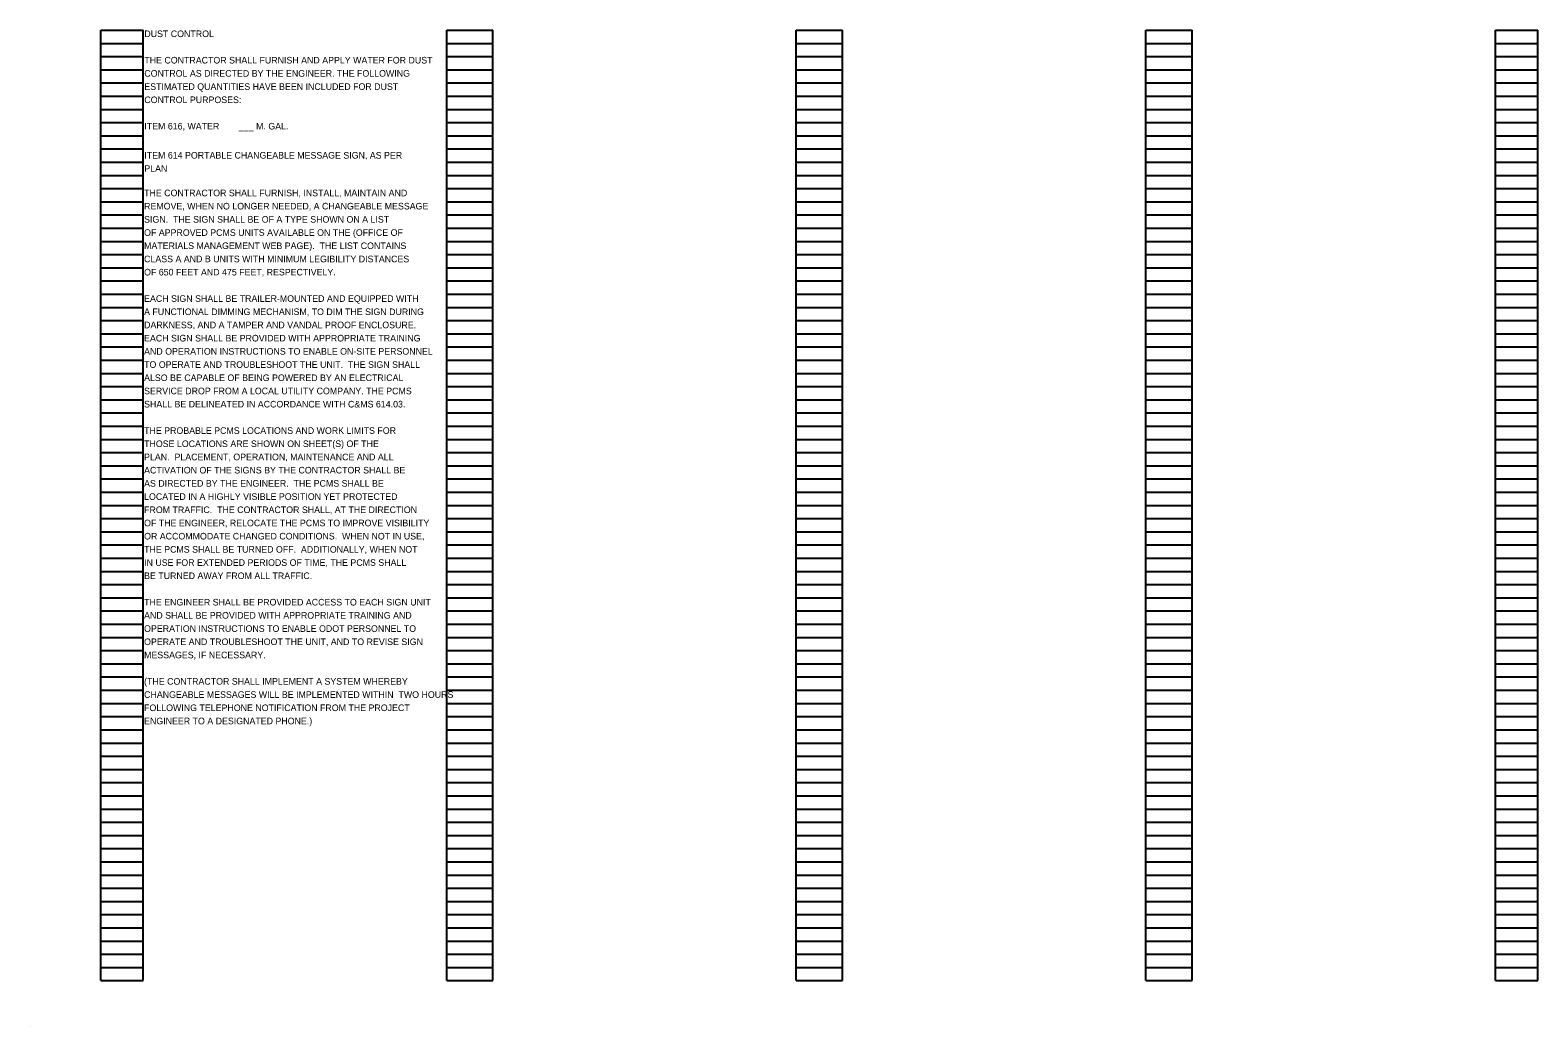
# Model space of a CAD drawing. Extents: x -48 to 34, y -14.2 to 36.1.
# Drawn here: x -40.27 to -8.27, y 14.99 to 36.13 of the extents above; entities that cross this region are included whole.
import ezdxf

# ---------------------------------------------------------------- set-up
doc = ezdxf.new("R2010")
doc.units = 0
for name, color, linetype in [('SH_Data', 7, 'Continuous'), ('SH_Text', 7, 'Continuous'), ('TX_P_Misc', 7, 'Continuous')]:
    doc.layers.add(name, color=color, linetype=linetype)

msp = doc.modelspace()

# ---------------------------------------------------------------- linework, layer by layer
at = {"layer": 'SH_Data'}
for p, q in [((-38.774, 15.972), (-38.774, 36.132)), ((-38.774, 36.132), (-37.874, 36.132)), ((-38.774, 35.852), (-37.874, 35.852)), ((-37.874, 15.972), (-37.874, 36.132)), ((-31.434, 15.972), (-31.434, 36.132)), ((-31.434, 36.132), (-30.454, 36.132)), ((-31.434, 35.852), (-30.454, 35.852)), ((-30.454, 15.972), (-30.454, 36.132)), ((-24.014, 15.972), (-24.014, 36.132)), ((-24.014, 36.132), (-23.034, 36.132)), ((-24.014, 35.852), (-23.034, 35.852)), ((-23.034, 15.972), (-23.034, 36.132)), ((-16.594, 15.972), (-16.594, 36.132)), ((-16.594, 36.132), (-15.614, 36.132)), ((-16.594, 35.852), (-15.614, 35.852)), ((-15.614, 15.972), (-15.614, 36.132)), ((-9.174, 15.972), (-9.174, 36.132)), ((-9.174, 36.132), (-8.274, 36.132)), ((-9.174, 35.852), (-8.274, 35.852)), ((-8.274, 15.972), (-8.274, 36.132)), ((-38.774, 35.572), (-37.874, 35.572)), ((-31.434, 35.572), (-30.454, 35.572)), ((-24.014, 35.572), (-23.034, 35.572)), ((-16.594, 35.572), (-15.614, 35.572)), ((-9.174, 35.572), (-8.274, 35.572)), ((-38.774, 35.292), (-37.874, 35.292)), ((-31.434, 35.292), (-30.454, 35.292)), ((-24.014, 35.292), (-23.034, 35.292)), ((-16.594, 35.292), (-15.614, 35.292)), ((-9.174, 35.292), (-8.274, 35.292)), ((-38.774, 35.012), (-37.874, 35.012)), ((-31.434, 35.012), (-30.454, 35.012)), ((-24.014, 35.012), (-23.034, 35.012)), ((-16.594, 35.012), (-15.614, 35.012)), ((-9.174, 35.012), (-8.274, 35.012)), ((-38.774, 34.732), (-37.874, 34.732)), ((-31.434, 34.732), (-30.454, 34.732)), ((-24.014, 34.732), (-23.034, 34.732)), ((-16.594, 34.732), (-15.614, 34.732)), ((-9.174, 34.732), (-8.274, 34.732)), ((-38.774, 34.452), (-37.874, 34.452)), ((-31.434, 34.452), (-30.454, 34.452)), ((-24.014, 34.452), (-23.034, 34.452)), ((-16.594, 34.452), (-15.614, 34.452)), ((-9.174, 34.452), (-8.274, 34.452)), ((-38.774, 34.172), (-37.874, 34.172)), ((-31.434, 34.172), (-30.454, 34.172)), ((-24.014, 34.172), (-23.034, 34.172)), ((-16.594, 34.172), (-15.614, 34.172)), ((-9.174, 34.172), (-8.274, 34.172)), ((-38.774, 33.892), (-37.874, 33.892)), ((-38.774, 33.612), (-37.874, 33.612)), ((-31.434, 33.892), (-30.454, 33.892)), ((-31.434, 33.612), (-30.454, 33.612)), ((-24.014, 33.892), (-23.034, 33.892)), ((-24.014, 33.612), (-23.034, 33.612)), ((-16.594, 33.892), (-15.614, 33.892)), ((-16.594, 33.612), (-15.614, 33.612)), ((-9.174, 33.892), (-8.274, 33.892)), ((-9.174, 33.612), (-8.274, 33.612)), ((-38.774, 33.332), (-37.874, 33.332)), ((-31.434, 33.332), (-30.454, 33.332)), ((-24.014, 33.332), (-23.034, 33.332)), ((-16.594, 33.332), (-15.614, 33.332)), ((-9.174, 33.332), (-8.274, 33.332)), ((-38.774, 33.052), (-37.874, 33.052)), ((-31.434, 33.052), (-30.454, 33.052)), ((-24.014, 33.052), (-23.034, 33.052)), ((-16.594, 33.052), (-15.614, 33.052)), ((-9.174, 33.052), (-8.274, 33.052)), ((-38.774, 32.772), (-37.874, 32.772)), ((-31.434, 32.772), (-30.454, 32.772)), ((-24.014, 32.772), (-23.034, 32.772)), ((-16.594, 32.772), (-15.614, 32.772)), ((-9.174, 32.772), (-8.274, 32.772)), ((-38.774, 32.492), (-37.874, 32.492)), ((-31.434, 32.492), (-30.454, 32.492)), ((-24.014, 32.492), (-23.034, 32.492)), ((-16.594, 32.492), (-15.614, 32.492)), ((-9.174, 32.492), (-8.274, 32.492)), ((-38.774, 32.212), (-37.874, 32.212)), ((-31.434, 32.212), (-30.454, 32.212)), ((-24.014, 32.212), (-23.034, 32.212)), ((-16.594, 32.212), (-15.614, 32.212)), ((-9.174, 32.212), (-8.274, 32.212)), ((-38.774, 31.932), (-37.874, 31.932)), ((-31.434, 31.932), (-30.454, 31.932)), ((-24.014, 31.932), (-23.034, 31.932)), ((-16.594, 31.932), (-15.614, 31.932)), ((-9.174, 31.932), (-8.274, 31.932)), ((-38.774, 31.652), (-37.874, 31.652)), ((-38.774, 31.372), (-37.874, 31.372)), ((-31.434, 31.652), (-30.454, 31.652)), ((-31.434, 31.372), (-30.454, 31.372)), ((-24.014, 31.652), (-23.034, 31.652)), ((-24.014, 31.372), (-23.034, 31.372)), ((-16.594, 31.652), (-15.614, 31.652)), ((-16.594, 31.372), (-15.614, 31.372)), ((-9.174, 31.652), (-8.274, 31.652)), ((-9.174, 31.372), (-8.274, 31.372)), ((-38.774, 31.092), (-37.874, 31.092)), ((-31.434, 31.092), (-30.454, 31.092)), ((-24.014, 31.092), (-23.034, 31.092)), ((-16.594, 31.092), (-15.614, 31.092)), ((-9.174, 31.092), (-8.274, 31.092)), ((-38.774, 30.812), (-37.874, 30.812)), ((-31.434, 30.812), (-30.454, 30.812)), ((-24.014, 30.812), (-23.034, 30.812)), ((-16.594, 30.812), (-15.614, 30.812)), ((-9.174, 30.812), (-8.274, 30.812)), ((-38.774, 30.532), (-37.874, 30.532)), ((-31.434, 30.532), (-30.454, 30.532)), ((-24.014, 30.532), (-23.034, 30.532)), ((-16.594, 30.532), (-15.614, 30.532)), ((-9.174, 30.532), (-8.274, 30.532)), ((-38.774, 30.252), (-37.874, 30.252)), ((-31.434, 30.252), (-30.454, 30.252)), ((-24.014, 30.252), (-23.034, 30.252)), ((-16.594, 30.252), (-15.614, 30.252)), ((-9.174, 30.252), (-8.274, 30.252)), ((-38.774, 29.972), (-37.874, 29.972)), ((-31.434, 29.972), (-30.454, 29.972)), ((-24.014, 29.972), (-23.034, 29.972)), ((-16.594, 29.972), (-15.614, 29.972)), ((-9.174, 29.972), (-8.274, 29.972)), ((-38.774, 29.692), (-37.874, 29.692)), ((-31.434, 29.692), (-30.454, 29.692)), ((-24.014, 29.692), (-23.034, 29.692)), ((-16.594, 29.692), (-15.614, 29.692)), ((-9.174, 29.692), (-8.274, 29.692)), ((-38.774, 29.412), (-37.874, 29.412)), ((-38.774, 29.132), (-37.874, 29.132)), ((-31.434, 29.412), (-30.454, 29.412)), ((-31.434, 29.132), (-30.454, 29.132)), ((-24.014, 29.412), (-23.034, 29.412)), ((-24.014, 29.132), (-23.034, 29.132)), ((-16.594, 29.412), (-15.614, 29.412)), ((-16.594, 29.132), (-15.614, 29.132)), ((-9.174, 29.412), (-8.274, 29.412)), ((-9.174, 29.132), (-8.274, 29.132)), ((-38.774, 28.852), (-37.874, 28.852)), ((-31.434, 28.852), (-30.454, 28.852)), ((-24.014, 28.852), (-23.034, 28.852)), ((-16.594, 28.852), (-15.614, 28.852)), ((-9.174, 28.852), (-8.274, 28.852)), ((-38.774, 28.572), (-37.874, 28.572)), ((-31.434, 28.572), (-30.454, 28.572)), ((-24.014, 28.572), (-23.034, 28.572)), ((-16.594, 28.572), (-15.614, 28.572)), ((-9.174, 28.572), (-8.274, 28.572)), ((-38.774, 28.292), (-37.874, 28.292)), ((-31.434, 28.292), (-30.454, 28.292)), ((-24.014, 28.292), (-23.034, 28.292)), ((-16.594, 28.292), (-15.614, 28.292)), ((-9.174, 28.292), (-8.274, 28.292)), ((-38.774, 28.012), (-37.874, 28.012)), ((-31.434, 28.012), (-30.454, 28.012)), ((-24.014, 28.012), (-23.034, 28.012)), ((-16.594, 28.012), (-15.614, 28.012)), ((-9.174, 28.012), (-8.274, 28.012)), ((-38.774, 27.732), (-37.874, 27.732)), ((-31.434, 27.732), (-30.454, 27.732)), ((-24.014, 27.732), (-23.034, 27.732)), ((-16.594, 27.732), (-15.614, 27.732)), ((-9.174, 27.732), (-8.274, 27.732)), ((-38.774, 27.452), (-37.874, 27.452)), ((-31.434, 27.452), (-30.454, 27.452)), ((-24.014, 27.452), (-23.034, 27.452)), ((-16.594, 27.452), (-15.614, 27.452)), ((-9.174, 27.452), (-8.274, 27.452)), ((-38.774, 27.172), (-37.874, 27.172)), ((-38.774, 26.892), (-37.874, 26.892)), ((-31.434, 27.172), (-30.454, 27.172)), ((-31.434, 26.892), (-30.454, 26.892)), ((-24.014, 27.172), (-23.034, 27.172)), ((-24.014, 26.892), (-23.034, 26.892)), ((-16.594, 27.172), (-15.614, 27.172)), ((-16.594, 26.892), (-15.614, 26.892)), ((-9.174, 27.172), (-8.274, 27.172)), ((-9.174, 26.892), (-8.274, 26.892)), ((-38.774, 26.612), (-37.874, 26.612)), ((-31.434, 26.612), (-30.454, 26.612)), ((-24.014, 26.612), (-23.034, 26.612)), ((-16.594, 26.612), (-15.614, 26.612)), ((-9.174, 26.612), (-8.274, 26.612)), ((-38.774, 26.332), (-37.874, 26.332)), ((-31.434, 26.332), (-30.454, 26.332)), ((-24.014, 26.332), (-23.034, 26.332)), ((-16.594, 26.332), (-15.614, 26.332)), ((-9.174, 26.332), (-8.274, 26.332)), ((-38.774, 26.052), (-37.874, 26.052)), ((-31.434, 26.052), (-30.454, 26.052)), ((-24.014, 26.052), (-23.034, 26.052)), ((-16.594, 26.052), (-15.614, 26.052)), ((-9.174, 26.052), (-8.274, 26.052)), ((-38.774, 25.772), (-37.874, 25.772)), ((-31.434, 25.772), (-30.454, 25.772)), ((-24.014, 25.772), (-23.034, 25.772)), ((-16.594, 25.772), (-15.614, 25.772)), ((-9.174, 25.772), (-8.274, 25.772)), ((-38.774, 25.492), (-37.874, 25.492)), ((-31.434, 25.492), (-30.454, 25.492)), ((-24.014, 25.492), (-23.034, 25.492)), ((-16.594, 25.492), (-15.614, 25.492)), ((-9.174, 25.492), (-8.274, 25.492)), ((-38.774, 25.212), (-37.874, 25.212)), ((-31.434, 25.212), (-30.454, 25.212)), ((-24.014, 25.212), (-23.034, 25.212)), ((-16.594, 25.212), (-15.614, 25.212)), ((-9.174, 25.212), (-8.274, 25.212)), ((-38.774, 24.932), (-37.874, 24.932)), ((-38.774, 24.652), (-37.874, 24.652)), ((-31.434, 24.932), (-30.454, 24.932)), ((-31.434, 24.652), (-30.454, 24.652)), ((-24.014, 24.932), (-23.034, 24.932)), ((-24.014, 24.652), (-23.034, 24.652)), ((-16.594, 24.932), (-15.614, 24.932)), ((-16.594, 24.652), (-15.614, 24.652)), ((-9.174, 24.932), (-8.274, 24.932)), ((-9.174, 24.652), (-8.274, 24.652)), ((-38.774, 24.372), (-37.874, 24.372)), ((-31.434, 24.372), (-30.454, 24.372)), ((-24.014, 24.372), (-23.034, 24.372)), ((-16.594, 24.372), (-15.614, 24.372)), ((-9.174, 24.372), (-8.274, 24.372)), ((-38.774, 24.092), (-37.874, 24.092)), ((-31.434, 24.092), (-30.454, 24.092)), ((-24.014, 24.092), (-23.034, 24.092)), ((-16.594, 24.092), (-15.614, 24.092)), ((-9.174, 24.092), (-8.274, 24.092)), ((-38.774, 23.812), (-37.874, 23.812)), ((-31.434, 23.812), (-30.454, 23.812)), ((-24.014, 23.812), (-23.034, 23.812)), ((-16.594, 23.812), (-15.614, 23.812)), ((-9.174, 23.812), (-8.274, 23.812)), ((-38.774, 23.532), (-37.874, 23.532)), ((-31.434, 23.532), (-30.454, 23.532)), ((-24.014, 23.532), (-23.034, 23.532)), ((-16.594, 23.532), (-15.614, 23.532)), ((-9.174, 23.532), (-8.274, 23.532)), ((-38.774, 23.252), (-37.874, 23.252)), ((-31.434, 23.252), (-30.454, 23.252)), ((-24.014, 23.252), (-23.034, 23.252)), ((-16.594, 23.252), (-15.614, 23.252)), ((-9.174, 23.252), (-8.274, 23.252)), ((-38.774, 22.972), (-37.874, 22.972)), ((-31.434, 22.972), (-30.454, 22.972)), ((-24.014, 22.972), (-23.034, 22.972)), ((-16.594, 22.972), (-15.614, 22.972)), ((-9.174, 22.972), (-8.274, 22.972)), ((-38.774, 22.692), (-37.874, 22.692)), ((-38.774, 22.412), (-37.874, 22.412)), ((-31.434, 22.692), (-30.454, 22.692)), ((-31.434, 22.412), (-30.454, 22.412)), ((-24.014, 22.692), (-23.034, 22.692)), ((-24.014, 22.412), (-23.034, 22.412)), ((-16.594, 22.692), (-15.614, 22.692)), ((-16.594, 22.412), (-15.614, 22.412)), ((-9.174, 22.692), (-8.274, 22.692)), ((-9.174, 22.412), (-8.274, 22.412)), ((-38.774, 22.132), (-37.874, 22.132)), ((-31.434, 22.132), (-30.454, 22.132)), ((-24.014, 22.132), (-23.034, 22.132)), ((-16.594, 22.132), (-15.614, 22.132)), ((-9.174, 22.132), (-8.274, 22.132)), ((-38.774, 21.852), (-37.874, 21.852)), ((-31.434, 21.852), (-30.454, 21.852)), ((-24.014, 21.852), (-23.034, 21.852)), ((-16.594, 21.852), (-15.614, 21.852)), ((-9.174, 21.852), (-8.274, 21.852)), ((-38.774, 21.572), (-37.874, 21.572)), ((-31.434, 21.572), (-30.454, 21.572)), ((-24.014, 21.572), (-23.034, 21.572)), ((-16.594, 21.572), (-15.614, 21.572)), ((-9.174, 21.572), (-8.274, 21.572)), ((-38.774, 21.292), (-37.874, 21.292)), ((-31.434, 21.292), (-30.454, 21.292)), ((-24.014, 21.292), (-23.034, 21.292)), ((-16.594, 21.292), (-15.614, 21.292)), ((-9.174, 21.292), (-8.274, 21.292)), ((-38.774, 21.012), (-37.874, 21.012)), ((-31.434, 21.012), (-30.454, 21.012)), ((-24.014, 21.012), (-23.034, 21.012)), ((-16.594, 21.012), (-15.614, 21.012)), ((-9.174, 21.012), (-8.274, 21.012)), ((-38.774, 20.732), (-37.874, 20.732)), ((-31.434, 20.732), (-30.454, 20.732)), ((-24.014, 20.732), (-23.034, 20.732)), ((-16.594, 20.732), (-15.614, 20.732)), ((-9.174, 20.732), (-8.274, 20.732)), ((-38.774, 20.452), (-37.874, 20.452)), ((-38.774, 20.172), (-37.874, 20.172)), ((-31.434, 20.452), (-30.454, 20.452)), ((-31.434, 20.172), (-30.454, 20.172)), ((-24.014, 20.452), (-23.034, 20.452)), ((-24.014, 20.172), (-23.034, 20.172)), ((-16.594, 20.452), (-15.614, 20.452)), ((-16.594, 20.172), (-15.614, 20.172)), ((-9.174, 20.452), (-8.274, 20.452)), ((-9.174, 20.172), (-8.274, 20.172)), ((-38.774, 19.892), (-37.874, 19.892)), ((-31.434, 19.892), (-30.454, 19.892)), ((-24.014, 19.892), (-23.034, 19.892)), ((-16.594, 19.892), (-15.614, 19.892)), ((-9.174, 19.892), (-8.274, 19.892)), ((-38.774, 19.612), (-37.874, 19.612)), ((-31.434, 19.612), (-30.454, 19.612)), ((-24.014, 19.612), (-23.034, 19.612)), ((-16.594, 19.612), (-15.614, 19.612)), ((-9.174, 19.612), (-8.274, 19.612)), ((-38.774, 19.332), (-37.874, 19.332)), ((-31.434, 19.332), (-30.454, 19.332)), ((-24.014, 19.332), (-23.034, 19.332)), ((-16.594, 19.332), (-15.614, 19.332)), ((-9.174, 19.332), (-8.274, 19.332)), ((-38.774, 19.052), (-37.874, 19.052)), ((-31.434, 19.052), (-30.454, 19.052)), ((-24.014, 19.052), (-23.034, 19.052)), ((-16.594, 19.052), (-15.614, 19.052)), ((-9.174, 19.052), (-8.274, 19.052)), ((-38.774, 18.772), (-37.874, 18.772)), ((-31.434, 18.772), (-30.454, 18.772)), ((-24.014, 18.772), (-23.034, 18.772)), ((-16.594, 18.772), (-15.614, 18.772)), ((-9.174, 18.772), (-8.274, 18.772)), ((-38.774, 18.492), (-37.874, 18.492)), ((-31.434, 18.492), (-30.454, 18.492)), ((-24.014, 18.492), (-23.034, 18.492)), ((-16.594, 18.492), (-15.614, 18.492)), ((-9.174, 18.492), (-8.274, 18.492)), ((-38.774, 18.212), (-37.874, 18.212)), ((-38.774, 17.932), (-37.874, 17.932)), ((-31.434, 18.212), (-30.454, 18.212)), ((-31.434, 17.932), (-30.454, 17.932)), ((-24.014, 18.212), (-23.034, 18.212)), ((-24.014, 17.932), (-23.034, 17.932)), ((-16.594, 18.212), (-15.614, 18.212)), ((-16.594, 17.932), (-15.614, 17.932)), ((-9.174, 18.212), (-8.274, 18.212)), ((-9.174, 17.932), (-8.274, 17.932)), ((-38.774, 17.652), (-37.874, 17.652)), ((-31.434, 17.652), (-30.454, 17.652)), ((-24.014, 17.652), (-23.034, 17.652)), ((-16.594, 17.652), (-15.614, 17.652)), ((-9.174, 17.652), (-8.274, 17.652)), ((-38.774, 17.372), (-37.874, 17.372)), ((-31.434, 17.372), (-30.454, 17.372)), ((-24.014, 17.372), (-23.034, 17.372)), ((-16.594, 17.372), (-15.614, 17.372)), ((-9.174, 17.372), (-8.274, 17.372)), ((-38.774, 17.092), (-37.874, 17.092)), ((-31.434, 17.092), (-30.454, 17.092)), ((-24.014, 17.092), (-23.034, 17.092)), ((-16.594, 17.092), (-15.614, 17.092)), ((-9.174, 17.092), (-8.274, 17.092)), ((-38.774, 16.812), (-37.874, 16.812)), ((-31.434, 16.812), (-30.454, 16.812)), ((-24.014, 16.812), (-23.034, 16.812)), ((-16.594, 16.812), (-15.614, 16.812)), ((-9.174, 16.812), (-8.274, 16.812)), ((-38.774, 16.532), (-37.874, 16.532)), ((-31.434, 16.532), (-30.454, 16.532)), ((-24.014, 16.532), (-23.034, 16.532)), ((-16.594, 16.532), (-15.614, 16.532)), ((-9.174, 16.532), (-8.274, 16.532)), ((-38.774, 16.252), (-37.874, 16.252)), ((-31.434, 16.252), (-30.454, 16.252)), ((-24.014, 16.252), (-23.034, 16.252)), ((-16.594, 16.252), (-15.614, 16.252)), ((-9.174, 16.252), (-8.274, 16.252)), ((-38.774, 15.972), (-37.874, 15.972)), ((-31.434, 15.972), (-30.454, 15.972)), ((-24.014, 15.972), (-23.034, 15.972)), ((-16.594, 15.972), (-15.614, 15.972)), ((-9.174, 15.972), (-8.274, 15.972)), ((-40.274, 14.992), (-40.274, 14.992))]:
    msp.add_line(p, q, dxfattribs=at)

# ---------------------------------------------------------------- texts
at = {"layer": 'SH_Text'}
for s, p in [('DUST CONTROL', (-37.851, 35.985)), ('THE CONTRACTOR SHALL FURNISH AND APPLY WATER FOR DUST', (-37.851, 35.425)), ('CONTROL AS DIRECTED BY THE ENGINEER. THE FOLLOWING', (-37.851, 35.145)), ('ESTIMATED QUANTITIES HAVE BEEN INCLUDED FOR DUST', (-37.851, 34.865)), ('CONTROL PURPOSES:', (-37.851, 34.585)), ('ITEM 616, WATER        ___ M. GAL.', (-37.851, 34.025)), ('THE CONTRACTOR SHALL FURNISH, INSTALL, MAINTAIN AND', (-37.856, 32.609)), ('REMOVE, WHEN NO LONGER NEEDED, A CHANGEABLE MESSAGE', (-37.856, 32.329)), ('SIGN.  THE SIGN SHALL BE OF A TYPE SHOWN ON A LIST', (-37.856, 32.049)), ('OF APPROVED PCMS UNITS AVAILABLE ON THE (OFFICE OF', (-37.856, 31.769)), ('MATERIALS MANAGEMENT WEB PAGE).  THE LIST CONTAINS', (-37.856, 31.489)), ('CLASS A AND B UNITS WITH MINIMUM LEGIBILITY DISTANCES', (-37.856, 31.209)), ('OF 650 FEET AND 475 FEET, RESPECTIVELY.', (-37.856, 30.929)), ('EACH SIGN SHALL BE TRAILER-MOUNTED AND EQUIPPED WITH', (-37.856, 30.369)), ('A FUNCTIONAL DIMMING MECHANISM, TO DIM THE SIGN DURING', (-37.856, 30.089)), ('DARKNESS, AND A TAMPER AND VANDAL PROOF ENCLOSURE.', (-37.856, 29.809)), ('EACH SIGN SHALL BE PROVIDED WITH APPROPRIATE TRAINING', (-37.856, 29.529)), ('AND OPERATION INSTRUCTIONS TO ENABLE ON-SITE PERSONNEL', (-37.856, 29.249)), ('ALSO BE CAPABLE OF BEING POWERED BY AN ELECTRICAL', (-37.856, 28.689)), ('TO OPERATE AND TROUBLESHOOT THE UNIT.  THE SIGN SHALL', (-37.856, 28.969)), ('SERVICE DROP FROM A LOCAL UTILITY COMPANY. THE PCMS', (-37.856, 28.409)), ('SHALL BE DELINEATED IN ACCORDANCE WITH C&MS 614.03.', (-37.856, 28.129)), ('THE PROBABLE PCMS LOCATIONS AND WORK LIMITS FOR', (-37.856, 27.569)), ('THOSE LOCATIONS ARE SHOWN ON SHEET(S) OF THE', (-37.856, 27.289)), ('PLAN.  PLACEMENT, OPERATION, MAINTENANCE AND ALL', (-37.856, 27.009)), ('ACTIVATION OF THE SIGNS BY THE CONTRACTOR SHALL BE', (-37.856, 26.729)), ('AS DIRECTED BY THE ENGINEER.  THE PCMS SHALL BE', (-37.856, 26.449)), ('LOCATED IN A HIGHLY VISIBLE POSITION YET PROTECTED', (-37.856, 26.169)), ('FROM TRAFFIC.  THE CONTRACTOR SHALL, AT THE DIRECTION', (-37.856, 25.889)), ('OF THE ENGINEER, RELOCATE THE PCMS TO IMPROVE VISIBILITY', (-37.856, 25.609)), ('OR ACCOMMODATE CHANGED CONDITIONS.  WHEN NOT IN USE,', (-37.856, 25.329)), ('THE PCMS SHALL BE TURNED OFF.  ADDITIONALLY, WHEN NOT', (-37.856, 25.049)), ('IN USE FOR EXTENDED PERIODS OF TIME, THE PCMS SHALL', (-37.856, 24.769)), ('BE TURNED AWAY FROM ALL TRAFFIC.', (-37.856, 24.489)), ('THE ENGINEER SHALL BE PROVIDED ACCESS TO EACH SIGN UNIT', (-37.856, 23.929)), ('AND SHALL BE PROVIDED WITH APPROPRIATE TRAINING AND', (-37.856, 23.649)), ('OPERATION INSTRUCTIONS TO ENABLE ODOT PERSONNEL TO', (-37.856, 23.369)), ('OPERATE AND TROUBLESHOOT THE UNIT, AND TO REVISE SIGN', (-37.856, 23.089)), ('MESSAGES, IF NECESSARY.', (-37.856, 22.809)), ('CHANGEABLE MESSAGES WILL BE IMPLEMENTED WITHIN  TWO HOURS', (-37.856, 21.969)), ('(THE CONTRACTOR SHALL IMPLEMENT A SYSTEM WHEREBY', (-37.856, 22.249)), ('FOLLOWING TELEPHONE NOTIFICATION FROM THE PROJECT', (-37.856, 21.689)), ('ENGINEER TO A DESIGNATED PHONE.)', (-37.856, 21.409))]:
    msp.add_text(s, height=0.14, dxfattribs=at).set_placement(p)
at = {"layer": 'TX_P_Misc'}
for s, p in [('ITEM 614 PORTABLE CHANGEABLE MESSAGE SIGN, AS PER', (-37.851, 33.408)), ('PLAN', (-37.851, 33.128))]:
    msp.add_text(s, height=0.14, dxfattribs=at).set_placement(p)

doc.saveas('drawing.dxf')
